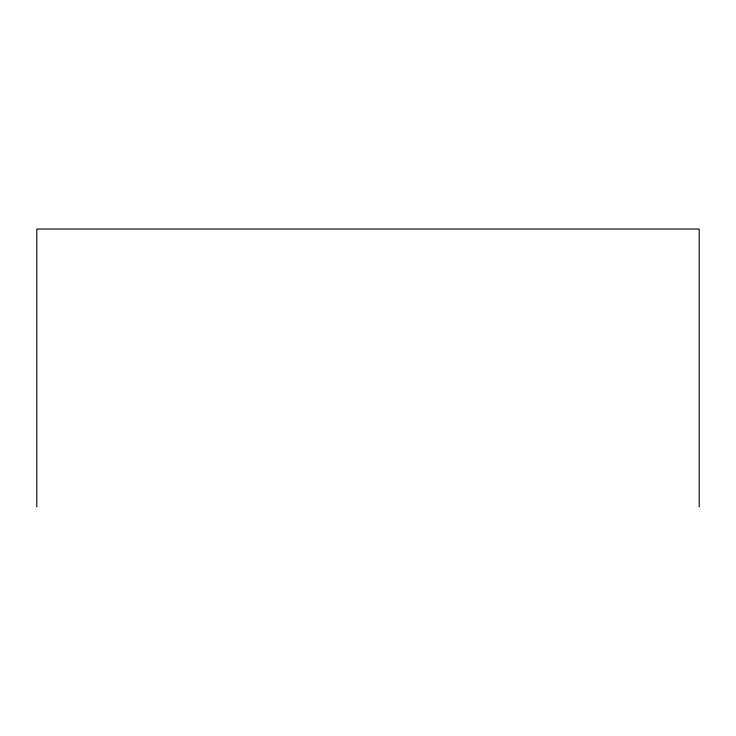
<?xml version="1.0" encoding="UTF-8"?>
<svg xmlns="http://www.w3.org/2000/svg" width="736" height="736" viewBox="0 0 736 736"><rect width="100%" height="100%" fill="white"/><g stroke="black" fill="none" stroke-linecap="round" stroke-linejoin="round"><path stroke-width="1.1" d="M699.2 506.957L699.2 229.043L36.8 229.043L36.8 506.957"/></g></svg>
